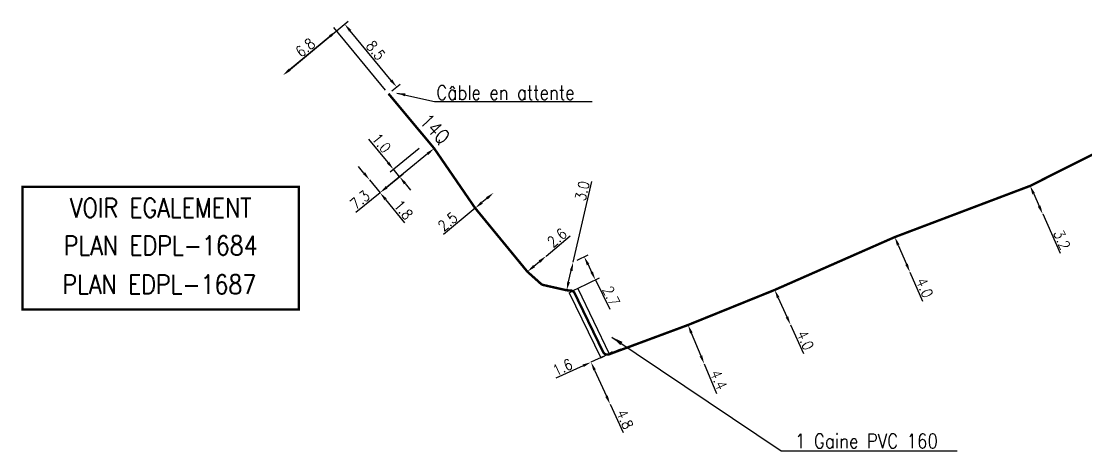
# Model space of a CAD drawing. Header units: millimetres. Extents: x 255000 to 256001, y 143000 to 143842.
# Drawn here: x 255389.8 to 255501, y 143439 to 143483.8 of the extents above; entities that cross this region are included whole.
import ezdxf
from ezdxf.enums import TextEntityAlignment as Align

# ---------------------------------------------------------------- set-up
doc = ezdxf.new("R2010")
doc.units = ezdxf.units.MM
doc.header["$MEASUREMENT"] = 0
doc.header["$PDMODE"] = 34
doc.linetypes.add('S_ST', pattern=[14, 8, -1.5, 0, -1.5, 0, -1.5, 0, -1.5])
doc.layers.get('DEFPOINTS').update_dxf_attribs({"linetype": 'CONTINUOUS'})
for name, color, linetype in [('S_100', 5, 'CONTINUOUS'), ('S_400', 7, 'CONTINUOUS'), ('S_900', 7, 'CONTINUOUS')]:
    doc.layers.add(name, color=color, linetype=linetype)
doc.styles.get("Standard").update_dxf_attribs({"font": 'romans.shx', "width": 0.85})
doc.dimstyles.get("Standard").update_dxf_attribs({"dimtxt": 1.5, "dimasz": 1.2, "dimexe": 0.625, "dimexo": 0.625, "dimgap": 0.25, "dimtad": 1, "dimdec": 1, "dimzin": 0, "dimdsep": 46, "dimtxsty": 'Standard', "dimcen": -0.5, "dimadec": 0, "dimazin": 0, "dimtfac": 1, "dimtdec": 1, "dimtmove": 0, "dimatfit": 3, "dimfxl": 1, "dimtolj": 1, "dimtzin": 0, "dimarcsym": 0})

# ---------------------------------------------------------------- blocks, each defined once
blk = doc.blocks.new('*D225')
at = {"layer": 'DEFPOINTS', "color": 0, "linetype": 'Continuous'}
for p in [(255495.16, 143466.66), (255496.47, 143463.73), (255496.47, 143463.73)]:
    blk.add_point(p, dxfattribs=at)
at = {"layer": 'S_100', "color": 0, "linetype": 'Continuous', "lineweight": -2}
for p, q in [((255495.53, 143465.84), (255496.1, 143464.56)), ((255496.47, 143463.73), (255498.28, 143459.65))]:
    blk.add_line(p, q, dxfattribs=at)
at = {"layer": 'S_100', "color": 0, "linetype": 'Continuous'}
for points in [[(255495.67, 143465.9), (255495.39, 143465.77), (255495.16, 143466.66)], [(255496.24, 143464.62), (255495.96, 143464.5), (255496.47, 143463.73)]]:
    blk.add_solid(points, dxfattribs=at)
at = {"layer": 'S_100', "color": 0, "linetype": 'Continuous', "insert": (255498.48, 143461.04), "char_height": 1.125, "attachment_point": 5, "rotation": 294.0067}
blk.add_mtext('\\A1;3.2', dxfattribs=at)
blk = doc.blocks.new('*D226')
at = {"layer": 'DEFPOINTS', "color": 0, "linetype": 'Continuous'}
for p in [(255481.03, 143461.32), (255482.62, 143457.65), (255482.62, 143457.65)]:
    blk.add_point(p, dxfattribs=at)
at = {"layer": 'S_100', "color": 0, "linetype": 'Continuous', "lineweight": -2}
for p, q in [((255481.39, 143460.49), (255482.26, 143458.48)), ((255482.62, 143457.65), (255483.93, 143454.64))]:
    blk.add_line(p, q, dxfattribs=at)
at = {"layer": 'S_100', "color": 0, "linetype": 'Continuous'}
for points in [[(255481.53, 143460.55), (255481.25, 143460.43), (255481.03, 143461.32)], [(255482.4, 143458.54), (255482.13, 143458.42), (255482.62, 143457.65)]]:
    blk.add_solid(points, dxfattribs=at)
at = {"layer": 'S_100', "color": 0, "linetype": 'Continuous', "insert": (255484.14, 143456.03), "char_height": 1.125, "attachment_point": 5, "rotation": 293.4732}
blk.add_mtext('\\A1;4.0', dxfattribs=at)
blk = doc.blocks.new('*D227')
at = {"layer": 'DEFPOINTS', "color": 0, "linetype": 'Continuous'}
for p in [(255468.5, 143455.81), (255470.15, 143452.17), (255470.15, 143452.17)]:
    blk.add_point(p, dxfattribs=at)
at = {"layer": 'S_100', "color": 0, "linetype": 'Continuous', "lineweight": -2}
for p, q in [((255468.87, 143454.99), (255469.77, 143452.99)), ((255470.15, 143452.17), (255471.5, 143449.18))]:
    blk.add_line(p, q, dxfattribs=at)
at = {"layer": 'S_100', "color": 0, "linetype": 'Continuous'}
for points in [[(255469, 143455.05), (255468.73, 143454.93), (255468.5, 143455.81)], [(255469.91, 143453.05), (255469.64, 143452.93), (255470.15, 143452.17)]]:
    blk.add_solid(points, dxfattribs=at)
at = {"layer": 'S_100', "color": 0, "linetype": 'Continuous', "insert": (255471.69, 143450.57), "char_height": 1.125, "attachment_point": 5, "rotation": 294.3662}
blk.add_mtext('\\A1;4.0', dxfattribs=at)
blk = doc.blocks.new('*D228')
at = {"layer": 'DEFPOINTS', "color": 0, "linetype": 'Continuous'}
for p in [(255459.45, 143452.15), (255461.14, 143448.09), (255461.14, 143448.09)]:
    blk.add_point(p, dxfattribs=at)
at = {"layer": 'S_100', "color": 0, "linetype": 'Continuous', "lineweight": -2}
for p, q in [((255459.02, 143451.97), (255459.02, 143451.97)), ((255459.79, 143451.32), (255460.8, 143448.92)), ((255460.71, 143447.91), (255460.71, 143447.91)), ((255461.14, 143448.09), (255462.42, 143445.02))]:
    blk.add_line(p, q, dxfattribs=at)
at = {"layer": 'S_100', "color": 0, "linetype": 'Continuous'}
for points in [[(255459.93, 143451.38), (255459.66, 143451.26), (255459.45, 143452.15)], [(255460.93, 143448.98), (255460.66, 143448.86), (255461.14, 143448.09)]]:
    blk.add_solid(points, dxfattribs=at)
at = {"layer": 'S_100', "color": 0, "linetype": 'Continuous', "insert": (255462.65, 143446.43), "char_height": 1.125, "attachment_point": 5, "rotation": 292.6412}
blk.add_mtext('\\A1;4.4', dxfattribs=at)
blk = doc.blocks.new('*D229')
at = {"layer": 'DEFPOINTS', "color": 0, "linetype": 'Continuous'}
for p in [(255449.32, 143448.27), (255451.31, 143443.9), (255451.31, 143443.9)]:
    blk.add_point(p, dxfattribs=at)
at = {"layer": 'S_100', "color": 0, "linetype": 'Continuous', "lineweight": -2}
for p, q in [((255449.7, 143447.45), (255450.94, 143444.72)), ((255451.31, 143443.9), (255452.67, 143440.92))]:
    blk.add_line(p, q, dxfattribs=at)
at = {"layer": 'S_100', "color": 0, "linetype": 'Continuous'}
for points in [[(255449.83, 143447.51), (255449.56, 143447.39), (255449.32, 143448.27)], [(255451.08, 143444.78), (255450.8, 143444.66), (255451.31, 143443.9)]]:
    blk.add_solid(points, dxfattribs=at)
at = {"layer": 'S_100', "color": 0, "linetype": 'Continuous', "insert": (255452.86, 143442.31), "char_height": 1.125, "attachment_point": 5, "rotation": 294.4965}
blk.add_mtext('\\A1;4.8', dxfattribs=at)
blk = doc.blocks.new('*D230')
at = {"layer": 'DEFPOINTS', "color": 0, "linetype": 'Continuous'}
for p in [(255447.46, 143458.69), (255447.46, 143458.69), (255446.78, 143455.77)]:
    blk.add_point(p, dxfattribs=at)
at = {"layer": 'S_100', "color": 0, "linetype": 'Continuous', "lineweight": -2}
for p, q in [((255447.46, 143458.69), (255449.41, 143467.13)), ((255446.98, 143456.65), (255447.26, 143457.82))]:
    blk.add_line(p, q, dxfattribs=at)
at = {"layer": 'S_100', "color": 0, "linetype": 'Continuous'}
for points in [[(255447.11, 143457.85), (255447.4, 143457.78), (255447.46, 143458.69)], [(255446.84, 143456.68), (255447.13, 143456.61), (255446.78, 143455.77)]]:
    blk.add_solid(points, dxfattribs=at)
at = {"layer": 'S_100', "color": 0, "linetype": 'Continuous', "insert": (255448.41, 143466.14), "char_height": 1.125, "attachment_point": 5, "rotation": 76.9683}
blk.add_mtext('\\A1;3.0', dxfattribs=at)
blk = doc.blocks.new('*D231')
at = {"layer": 'DEFPOINTS', "color": 0, "linetype": 'Continuous'}
for p in [(255444.64, 143459.34), (255444.64, 143459.34), (255442.68, 143457.71)]:
    blk.add_point(p, dxfattribs=at)
at = {"layer": 'S_100', "color": 0, "linetype": 'Continuous', "lineweight": -2}
for p, q in [((255444.64, 143459.34), (255447.16, 143461.44)), ((255443.37, 143458.29), (255443.95, 143458.77))]:
    blk.add_line(p, q, dxfattribs=at)
at = {"layer": 'S_100', "color": 0, "linetype": 'Continuous'}
for points in [[(255443.85, 143458.88), (255444.05, 143458.65), (255444.64, 143459.34)], [(255443.28, 143458.4), (255443.47, 143458.17), (255442.68, 143457.71)]]:
    blk.add_solid(points, dxfattribs=at)
at = {"layer": 'S_100', "color": 0, "linetype": 'Continuous', "insert": (255445.77, 143461.26), "char_height": 1.125, "attachment_point": 5, "rotation": 39.7714}
blk.add_mtext('\\A1;2.6', dxfattribs=at)
blk = doc.blocks.new('*D232')
at = {"layer": 'DEFPOINTS', "color": 0, "linetype": 'Continuous'}
for p in [(255439.15, 143465.94), (255439.15, 143465.94), (255437.23, 143464.34)]:
    blk.add_point(p, dxfattribs=at)
at = {"layer": 'S_100', "color": 0, "linetype": 'Continuous', "lineweight": -2}
for p, q in [((255438.46, 143465.36), (255437.92, 143464.92)), ((255437.23, 143464.34), (255433.93, 143461.6))]:
    blk.add_line(p, q, dxfattribs=at)
at = {"layer": 'S_100', "color": 0, "linetype": 'Continuous'}
for points in [[(255438.36, 143465.48), (255438.56, 143465.25), (255439.15, 143465.94)], [(255437.83, 143465.03), (255438.02, 143464.8), (255437.23, 143464.34)]]:
    blk.add_solid(points, dxfattribs=at)
at = {"layer": 'S_100', "color": 0, "linetype": 'Continuous', "insert": (255434.37, 143462.93), "char_height": 1.125, "attachment_point": 5, "rotation": 39.7714}
blk.add_mtext('\\A1;2.5', dxfattribs=at)
blk = doc.blocks.new('*D233')
at = {"layer": 'DEFPOINTS', "color": 0, "linetype": 'Continuous'}
for p in [(255447.46, 143458.69), (255448.62, 143459.25), (255447.48, 143455.74)]:
    blk.add_point(p, dxfattribs=at)
at = {"layer": 'S_100', "color": 0, "linetype": 'Continuous', "lineweight": -2}
for p, q in [((255447.88, 143458.9), (255449.04, 143459.46)), ((255449.01, 143458.45), (255449.39, 143457.66)), ((255447.9, 143455.94), (255450.2, 143457.06)), ((255449.78, 143456.85), (255451.27, 143453.79))]:
    blk.add_line(p, q, dxfattribs=at)
at = {"layer": 'S_100', "color": 0, "linetype": 'Continuous'}
for points in [[(255449.15, 143458.51), (255448.88, 143458.38), (255448.62, 143459.25)], [(255449.52, 143457.73), (255449.26, 143457.6), (255449.78, 143456.85)]]:
    blk.add_solid(points, dxfattribs=at)
at = {"layer": 'S_100', "color": 0, "linetype": 'Continuous', "insert": (255451.43, 143455.18), "char_height": 1.125, "attachment_point": 5, "rotation": 295.8809}
blk.add_mtext('\\A1;2.7', dxfattribs=at)
blk = doc.blocks.new('*D234')
at = {"layer": 'DEFPOINTS', "color": 0, "linetype": 'Continuous'}
for p in [(255417.17, 143478.21), (255417.17, 143478.21), (255428.18, 143476.28)]:
    blk.add_point(p, dxfattribs=at)
at = {"layer": 'S_100', "color": 0, "linetype": 'Continuous', "lineweight": -2}
for p, q in [((255427.88, 143476.64), (255422.46, 143483.19)), ((255422.07, 143482.25), (255417.86, 143478.78))]:
    blk.add_line(p, q, dxfattribs=at)
at = {"layer": 'S_100', "color": 0, "linetype": 'Continuous'}
for points in [[(255421.97, 143482.37), (255422.16, 143482.14), (255422.76, 143482.83)], [(255417.77, 143478.9), (255417.96, 143478.66), (255417.17, 143478.21)]]:
    blk.add_solid(points, dxfattribs=at)
at = {"layer": 'S_100', "color": 0, "linetype": 'Continuous', "insert": (255419.49, 143481.09), "char_height": 1.125, "attachment_point": 5, "rotation": 39.5781}
blk.add_mtext('\\A1;6.8', dxfattribs=at)
blk = doc.blocks.new('*D235')
at = {"layer": 'DEFPOINTS', "color": 0, "linetype": 'Continuous'}
for p in [(255423.61, 143483.53), (255417.17, 143478.21), (255428.18, 143476.28)]:
    blk.add_point(p, dxfattribs=at)
at = {"layer": 'S_100', "color": 0, "linetype": 'Continuous', "lineweight": -2}
for p, q in [((255417.53, 143478.5), (255423.97, 143483.83)), ((255428.45, 143477.67), (255424.19, 143482.84)), ((255428.54, 143476.57), (255429.39, 143477.28))]:
    blk.add_line(p, q, dxfattribs=at)
at = {"layer": 'S_100', "color": 0, "linetype": 'Continuous'}
for points in [[(255424.3, 143482.93), (255424.07, 143482.74), (255423.61, 143483.53)], [(255428.57, 143477.77), (255428.34, 143477.58), (255429.03, 143476.98)]]:
    blk.add_solid(points, dxfattribs=at)
at = {"layer": 'S_100', "color": 0, "linetype": 'Continuous', "insert": (255426.85, 143480.79), "char_height": 1.125, "attachment_point": 5, "rotation": 309.5781}
blk.add_mtext('\\A1;8.5', dxfattribs=at)
blk = doc.blocks.new('*D236')
at = {"layer": 'DEFPOINTS', "color": 0, "linetype": 'Continuous'}
for p in [(255432.95, 143470.57), (255427.3, 143465.95), (255427.3, 143465.95)]:
    blk.add_point(p, dxfattribs=at)
at = {"layer": 'S_100', "color": 0, "linetype": 'Continuous', "lineweight": -2}
for p, q in [((255432.25, 143470), (255428, 143466.52)), ((255427.3, 143465.95), (255424.76, 143463.87))]:
    blk.add_line(p, q, dxfattribs=at)
at = {"layer": 'S_100', "color": 0, "linetype": 'Continuous'}
for points in [[(255432.16, 143470.12), (255432.35, 143469.89), (255432.95, 143470.57)], [(255427.9, 143466.64), (255428.09, 143466.4), (255427.3, 143465.95)]]:
    blk.add_solid(points, dxfattribs=at)
at = {"layer": 'S_100', "color": 0, "linetype": 'Continuous', "insert": (255425.21, 143465.21), "char_height": 1.125, "attachment_point": 5, "rotation": 39.2967}
blk.add_mtext('\\A1;7.3', dxfattribs=at)
blk = doc.blocks.new('*D237')
at = {"layer": 'DEFPOINTS', "color": 0, "linetype": 'Continuous'}
for p in [(255431.73, 143470.86), (255429.34, 143467.62), (255427.3, 143465.95)]:
    blk.add_point(p, dxfattribs=at)
at = {"layer": 'S_100', "color": 0, "linetype": 'Continuous', "lineweight": -2}
for p, q in [((255428.13, 143469.09), (255426.14, 143471.52)), ((255431.37, 143470.57), (255428.34, 143468.09)), ((255427.66, 143466.25), (255429.7, 143467.91)), ((255429.34, 143467.62), (255428.7, 143468.39)), ((255429.91, 143466.92), (255430.48, 143466.22))]:
    blk.add_line(p, q, dxfattribs=at)
at = {"layer": 'S_100', "color": 0, "linetype": 'Continuous'}
for points in [[(255428.25, 143469.18), (255428.02, 143468.99), (255428.7, 143468.39)], [(255430.02, 143467.01), (255429.79, 143466.82), (255429.34, 143467.62)]]:
    blk.add_solid(points, dxfattribs=at)
at = {"layer": 'S_100', "color": 0, "linetype": 'Continuous', "insert": (255427.44, 143471.12), "char_height": 1.125, "attachment_point": 5, "rotation": 309.2967}
blk.add_mtext('\\A1;1.0', dxfattribs=at)
blk = doc.blocks.new('*D238')
at = {"layer": 'DEFPOINTS', "color": 0, "linetype": 'Continuous'}
for p in [(255426.19, 143467.3), (255427.3, 143465.95), (255427.3, 143465.95)]:
    blk.add_point(p, dxfattribs=at)
at = {"layer": 'S_100', "color": 0, "linetype": 'Continuous', "lineweight": -2}
for p, q in [((255425.62, 143468), (255425.05, 143468.7)), ((255426.19, 143467.3), (255427.3, 143465.95)), ((255427.87, 143465.25), (255429.86, 143462.82))]:
    blk.add_line(p, q, dxfattribs=at)
at = {"layer": 'S_100', "color": 0, "linetype": 'Continuous'}
for points in [[(255425.74, 143468.09), (255425.51, 143467.9), (255426.19, 143467.3)], [(255427.99, 143465.35), (255427.76, 143465.16), (255427.3, 143465.95)]]:
    blk.add_solid(points, dxfattribs=at)
at = {"layer": 'S_100', "color": 0, "linetype": 'Continuous', "insert": (255429.73, 143464.16), "char_height": 1.125, "attachment_point": 5, "rotation": 309.2967}
blk.add_mtext('\\A1;1.8', dxfattribs=at)
blk = doc.blocks.new('*D250')
at = {"layer": 'DEFPOINTS', "color": 0, "linetype": 'Continuous'}
for p in [(255450.78, 143448.93), (255449.32, 143448.27), (255449.32, 143448.27)]:
    blk.add_point(p, dxfattribs=at)
at = {"layer": 'S_100', "color": 0, "linetype": 'Continuous', "lineweight": -2}
for p, q in [((255450.78, 143448.93), (255449.32, 143448.27)), ((255451.6, 143449.31), (255452.42, 143449.68)), ((255448.5, 143447.9), (255445.64, 143446.59))]:
    blk.add_line(p, q, dxfattribs=at)
at = {"layer": 'S_100', "color": 0, "linetype": 'Continuous'}
for points in [[(255451.54, 143449.44), (255451.66, 143449.17), (255450.78, 143448.93)], [(255448.44, 143448.03), (255448.57, 143447.76), (255449.32, 143448.27)]]:
    blk.add_solid(points, dxfattribs=at)
at = {"layer": 'S_100', "color": 0, "linetype": 'Continuous', "insert": (255446.35, 143447.74), "char_height": 1.125, "attachment_point": 5, "rotation": 24.4965}
blk.add_mtext('\\A1;1.6', dxfattribs=at)

msp = doc.modelspace()

# ---------------------------------------------------------------- linework, layer by layer
at = {"layer": 'S_100', "linetype": 'S_ST'}
msp.add_lwpolyline([(255504.81, 143471.51, 0.25, 0.25, 0), (255495.16, 143466.66, 0.25, 0.25, 0), (255481.03, 143461.32, 0.25, 0.25, 0), (255468.5, 143455.81, 0.25, 0.25, 0), (255459.45, 143452.15, 0.25, 0.25, 0), (255451.2, 143449.09, 0.25, 0.25, -0.386273), (255450.58, 143449.34, 0.25, 0.25, 0), (255447.61, 143455.47, 0.25, 0.25, 0.274391), (255447.18, 143455.75, 0.25, 0.25, 0), (255446.78, 143455.77, 0.25, 0.25, 0), (255444.31, 143456.33, 0.25, 0.25, -0.127417), (255444.09, 143456.45, 0.25, 0.25, 0), (255442.68, 143457.71, 0.25, 0.25, 0), (255437.23, 143464.34, 0.25, 0.25, 0), (255432.95, 143470.57, 0.25, 0.25, 0), (255428.18, 143476.28, 0, 0, 0)], format="xyseb", dxfattribs=at)
at = {"layer": 'S_400', "color": 7, "linetype": 'CONTINUOUS'}
for p, q in [((255447.03, 143455.52), (255447.48, 143455.74)), ((255447.03, 143455.52), (255450.33, 143448.72)), ((255447.93, 143455.95), (255447.48, 143455.74)), ((255447.93, 143455.95), (255451.23, 143449.15)), ((255450.33, 143448.72), (255450.78, 143448.93)), ((255451.23, 143449.15), (255450.78, 143448.93))]:
    msp.add_line(p, q, dxfattribs=at)
at = {"layer": 'S_900', "const_width": 0.25}
msp.add_lwpolyline([(255389.97, 143466.55), (255418.82, 143466.55), (255418.82, 143453.77), (255389.97, 143453.77)], close=True, dxfattribs=at)

# ---------------------------------------------------------------- texts
at = {"layer": 'S_100', "linetype": 'Continuous', "width": 0.85}
msp.add_text('14Q', height=1.5, rotation=312.9757, dxfattribs=at).set_placement((255432.99, 143472.56), align=Align.MIDDLE)
at = {"layer": 'S_100', "insert": (255433.18, 143475.64), "char_height": 1.5, "attachment_point": 7}
msp.add_mtext('\\A1;Câble en attente', dxfattribs=at)
at = {"layer": 'S_400', "insert": (255470.62, 143440.04), "char_height": 1.5, "attachment_point": 4}
msp.add_mtext('1 Gaine PVC 160', dxfattribs=at)
at = {"layer": 'S_900', "width": 0.85}
for s, p in [('VOIR EGALEMENT', (255404.4, 143463.38)), ('PLAN EDPL-1684', (255404.4, 143459.45)), ('PLAN EDPL-1687', (255404.26, 143455.39))]:
    msp.add_text(s, height=2, dxfattribs=at).set_placement(p, align=Align.CENTER)

# ---------------------------------------------------------------- dimensions: what is measured, and where the dimension line sits
at = {"layer": 'S_100', "linetype": 'Continuous'}
for base, p1, p2, angle, picture, middle in [((255423.61, 143483.53), (255428.18, 143476.28), (255417.17, 143478.21), 309.5781, '*D235', (255426.27, 143480.31)), ((255429.34, 143467.62), (255431.73, 143470.86), (255427.3, 143465.95), 129.2967, '*D237', (255426.85, 143470.65)), ((255427.3, 143465.95), (255432.95, 143470.57), (255427.3, 143465.95), 39.2967, '*D236', (255425.69, 143464.63)), ((255427.3, 143465.95), (255426.19, 143467.3), (255427.3, 143465.95), 129.2967, '*D238', (255429.15, 143463.69)), ((255447.46, 143458.69), (255446.78, 143455.77), (255447.46, 143458.69), 256.9683, '*D230', (255449.14, 143465.97)), ((255496.47, 143463.73), (255495.16, 143466.66), (255496.47, 143463.73), 114.0067, '*D225', (255497.8, 143460.74)), ((255439.15, 143465.94), (255437.23, 143464.34), (255439.15, 143465.94), 219.7714, '*D232', (255434.85, 143462.36)), ((255444.641, 143459.344), (255442.68106, 143457.7127), (255444.641, 143459.344), 219.77138, '*D231', (255446.24683, 143460.68057)), ((255482.62, 143457.65), (255481.03, 143461.32), (255482.62, 143457.65), 113.4732, '*D226', (255483.46, 143455.73)), ((255448.62, 143459.25), (255447.48, 143455.74), (255447.46, 143458.69), 295.8809, '*D233', (255450.75, 143454.86)), ((255470.15, 143452.17), (255468.5, 143455.81), (255470.15, 143452.17), 114.3662, '*D227', (255471.01, 143450.26)), ((255461.14, 143448.09), (255459.45, 143452.15), (255461.14, 143448.09), 112.6412, '*D228', (255461.96, 143446.14)), ((255449.32, 143448.27), (255450.78, 143448.93), (255449.32, 143448.27), 24.4965, '*D250', (255446.66, 143447.06)), ((255451.31, 143443.9), (255449.32, 143448.27), (255451.31, 143443.9), 114.4965, '*D229', (255452.18, 143442))]:
    dim = msp.add_linear_dim(base=base, p1=p1, p2=p2, angle=angle, dimstyle='Standard', override={"dimscale": 0.75}, dxfattribs=at)
    dim.commit()
    dim.dimension.update_dxf_attribs({"geometry": picture, "text_midpoint": middle, "dimtype": 160})
dim = msp.add_linear_dim(base=(255417.17, 143478.21), p1=(255428.18, 143476.28), p2=(255417.17, 143478.21), angle=39.5781, text='6.8', dimstyle='Standard', override={"dimscale": 0.75}, dxfattribs=at)
dim.commit()
dim.dimension.update_dxf_attribs({"geometry": '*D234', "text_midpoint": (255419.49, 143481.09)})

# ---------------------------------------------------------------- leaders
at = {"layer": 'S_100', "annotation_type": 0, "has_hookline": 1, "hookline_direction": 0, "text_width": 16.27}
msp.add_leader([(255429.06, 143476.35), (255432.99, 143475.45)], dimstyle='Standard', override={"dimscale": 0.75}, dxfattribs=at)
at = {"layer": 'S_400', "annotation_type": 0, "has_hookline": 1, "hookline_direction": 0, "text_width": 16.94}
msp.add_leader([(255451.5, 143450.89), (255469.17, 143439.04), (255470.37, 143439.04)], dimstyle='Standard', dxfattribs=at)

doc.saveas('drawing.dxf')
